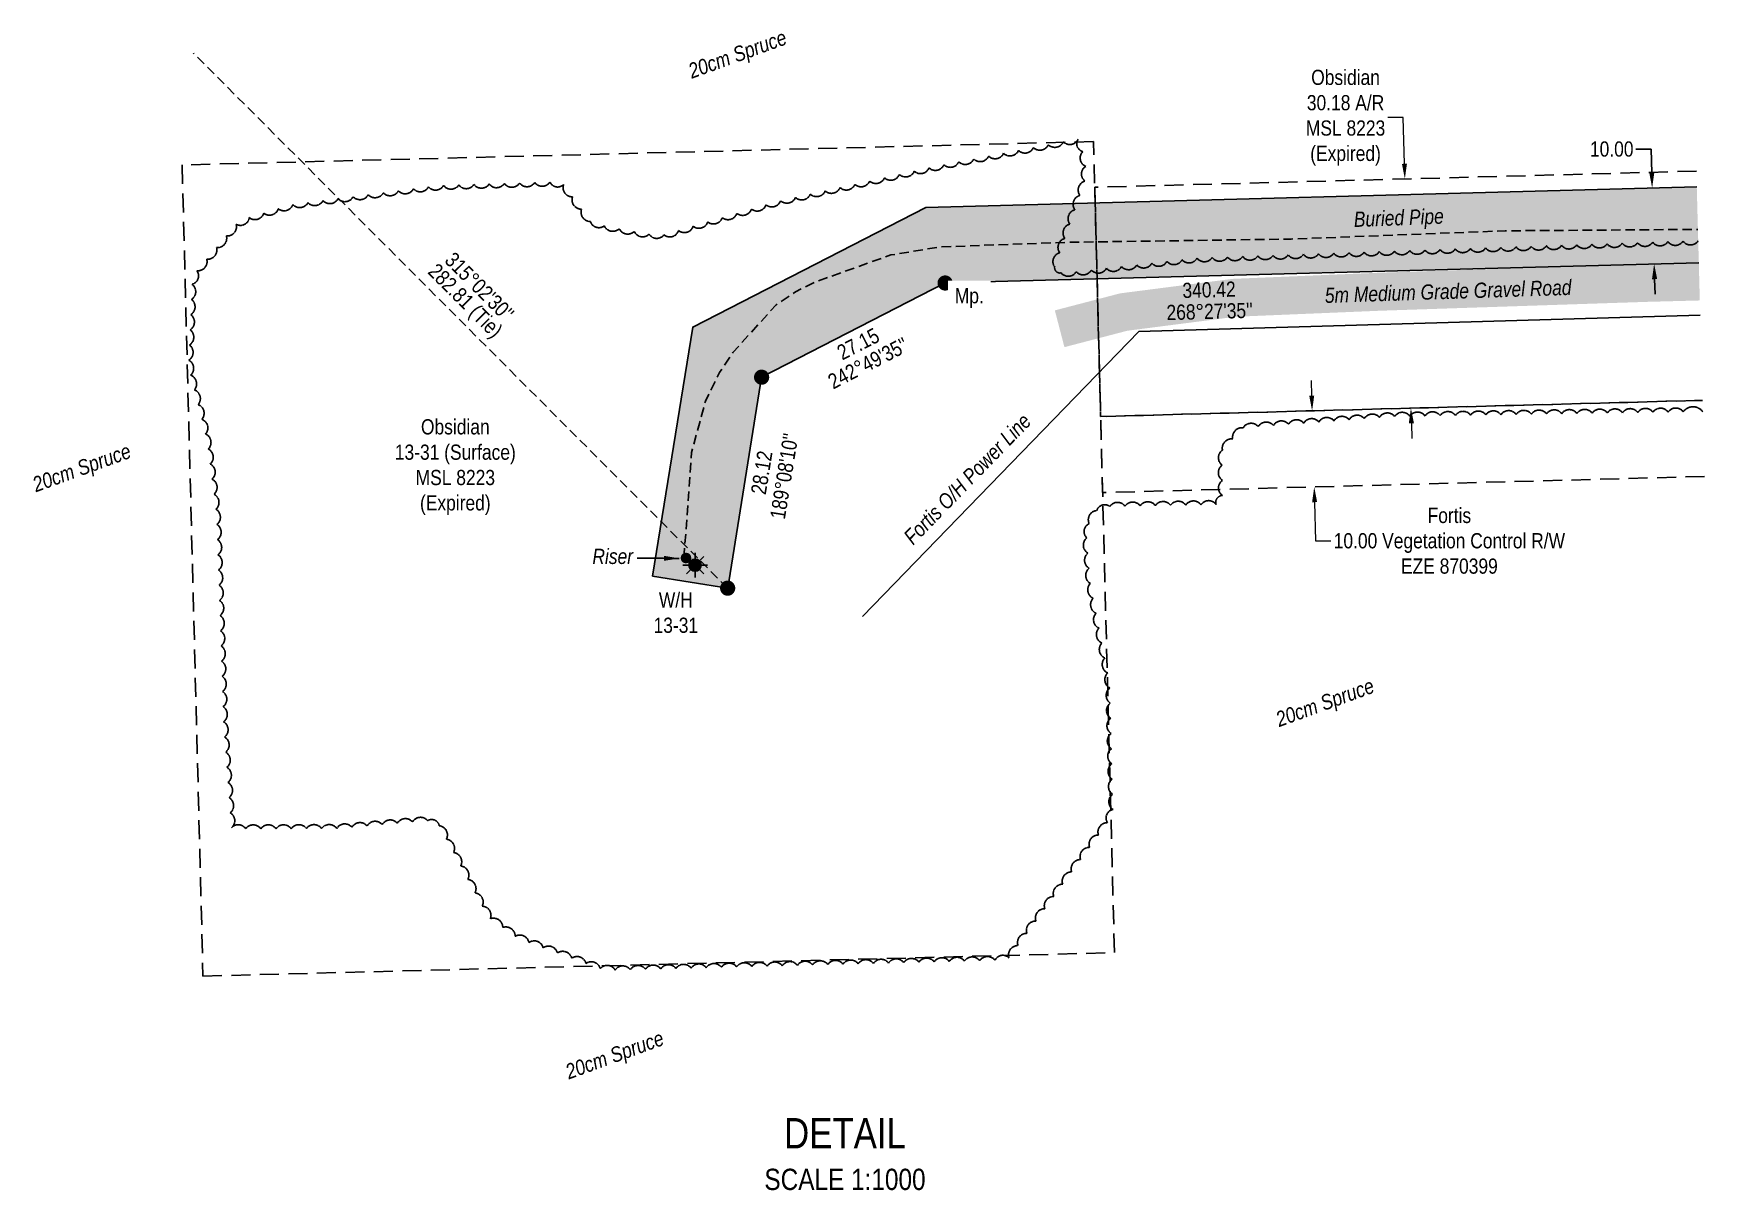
# Model space of a CAD drawing. Extents: x 619097 to 625414, y 5884636 to 5888687.
# Drawn here: x 620951 to 622059, y 5884685 to 5885446 of the extents above; entities that cross this region are included whole.
import ezdxf
from ezdxf.enums import TextEntityAlignment as Align

# ---------------------------------------------------------------- set-up
doc = ezdxf.new("R2010")
doc.units = 0
doc.header["$LTSCALE"] = 5
doc.header["$PDSIZE"] = 0.5
for name, pattern in [('0', [1, 1, 0]), ('foc-ACCESSROAD', [3.75, 2.5, -1.25]), ('foc-FLOWLINE', [3.75, 2.5, -1.25]), ('foc-TIELINE', [1.875, 1.25, -0.625]), ('UG_PIPE', [1.875, 1.25, -0.625])]:
    doc.linetypes.add(name, pattern=pattern)
doc.layers.get('Defpoints').update_dxf_attribs({"color": 9})
for name, color, linetype in [('AS-PIPE-UG', 44, 'UG_PIPE'), ('AS-PIPE-UG-T', 44, 'Continuous'), ('AS-POWER', 104, 'foc-POWER'), ('AS-ROADS', 254, 'Continuous'), ('AS-SYMBOL', 7, 'Continuous'), ('C-AR', 13, 'foc-ACCESSROAD'), ('C-WS', 13, 'foc-ACCESSROAD'), ('DETAIL-T', 7, 'Continuous'), ('F-EZE', 190, 'foc-FLOWLINE'), ('F-WS-S', 8, 'Continuous'), ('L-BD', 7, 'Continuous'), ('L-BD1', 253, 'Continuous'), ('L-MON', 1, 'Continuous'), ('L-TIE', 7, 'foc-TIELINE'), ('P-PROPOSED', 10, 'Continuous'), ('P-PROPOSED-H', 21, 'Continuous'), ('P-TXT', 4, 'Continuous'), ('T-BUSH', 110, '0'), ('T-BUSH-T', 110, 'Continuous')]:
    doc.layers.add(name, color=color, linetype=linetype)
for name, color, linetype, lineweight in [('C-AR-T', 13, 'Continuous', 9), ('C-WS-T', 13, 'Continuous', 9), ('F-EZE-T', 190, 'Continuous', 9), ('T-TEXT', 48, 'Continuous', 18)]:
    doc.layers.add(name, color=color, linetype=linetype, lineweight=lineweight)
doc.styles.add('80CG', font='ARIALN.TTF', dxfattribs={"height": 10})
doc.styles.add('80L', font='ARIALN.TTF', dxfattribs={"height": 10})
doc.styles.add('80LS', font='ARIALNI.TTF', dxfattribs={"height": 10})
doc.styles.add('foc-LtypeFont', font='ARIALN.TTF', dxfattribs={"height": 7.35})
doc.linetypes.add('foc-POWER', pattern='A,6,-1,["P",foc-LtypeFont,S=0.2,R=0,X=-0.625,Y=-0.75],-1.24,4', length=12.24)
doc.dimstyles.new('Compass 5 000', dxfattribs={"dimscale": 5, "dimtxt": 9, "dimasz": 2, "dimexe": 0.2, "dimexo": 0.0625, "dimgap": 0.5, "dimtad": 0, "dimtih": 1, "dimtoh": 1, "dimzin": 0, "dimdsep": 46, "dimtxsty": '80CG', "dimcen": 0.1, "dimse1": 1, "dimse2": 1, "dimclrd": 256, "dimclrt": 256, "dimaunit": 1, "dimadec": 4, "dimazin": 0, "dimtfac": 0.06, "dimtofl": 0, "dimtmove": 0, "dimatfit": 1, "dimfxl": 0.2, "dimtolj": 1, "dimtzin": 0, "dimlwd": -1, "dimarcsym": 0})

# ---------------------------------------------------------------- blocks, each defined once
blk = doc.blocks.new('PLIA')
at = {"color": 255, "const_width": 1}
blk.add_lwpolyline([(-0.5, 0, 1), (0.5, 0, 1)], format="xyb", close=True, dxfattribs=at)
blk = doc.blocks.new('PLIAA')
blk.add_blockref('PLIA', (0, 0))
blk = doc.blocks.new('PLIB')
at = {"color": 1}
blk.add_circle((0, 0), 0.8, dxfattribs=at)
blk = doc.blocks.new('PLIBB')
blk.add_blockref('PLIB', (0, 0))
blk = doc.blocks.new('PLICC')
for name in ['PLIAA', 'PLIBB']:
    blk.add_blockref(name, (0, 0))
blk = doc.blocks.new('PLI')
blk.add_blockref('PLICC', (0, 0))
blk = doc.blocks.new('RISER')
h = blk.add_hatch(color=255)
h.dxf.hatch_style = 1
edge = h.paths.add_edge_path()
edge.add_arc((0, 0), 0.7, 0, 360)
blk.add_hatch(color=13).paths.add_polyline_path([(0.58, -0.15), (-0.58, -0.15, 0.774597)])
at = {"color": 13}
blk.add_line((-0.58, -0.15), (0.58, -0.15), dxfattribs=at)
blk.add_circle((0, 0), 0.6, dxfattribs=at)
blk = doc.blocks.new('GAS')
h = blk.add_hatch(color=255)
h.dxf.hatch_style = 1
edge = h.paths.add_edge_path()
edge.add_arc((0, 0), 0.9, 0, 360)
for p, q in [((-0.81, 0), (-1.62, 0)), ((-0.57, 0.57), (-1.14, 1.14)), ((0, 0.81), (0, 1.62)), ((0.57, 0.57), (1.14, 1.14)), ((1.62, 0), (0.81, 0)), ((-0.57, -0.57), (-1.14, -1.14)), ((0, -0.81), (0, -1.62)), ((1.14, -1.14), (0.57, -0.57))]:
    blk.add_line(p, q)
blk.add_circle((0, 0), 0.8)
blk = doc.blocks.new('*D50')
at = {"layer": 'C-AR-T', "transparency": 16777216}
for p, q in [((621851.9, 5885390.4), (621841.9, 5885390.4)), ((621852.7, 5885360.1), (621851.9, 5885390.4)), ((621857.3, 5885189.3), (621857.6, 5885179.3))]:
    blk.add_line(p, q, dxfattribs=at)
for points in [[(621854.4, 5885360.1), (621851.1, 5885360), (621853, 5885350.1)], [(621859, 5885189.3), (621855.6, 5885189.2), (621857, 5885199.3)]]:
    blk.add_solid(points, dxfattribs=at)
at = {"layer": 'Defpoints', "color": 0, "transparency": 16777216}
for p in [(621971.3, 5885353.3), (621853, 5885350.1), (621975.4, 5885202.5)]:
    blk.add_point(p, dxfattribs=at)
at = {"layer": 'C-AR-T', "transparency": 16777216, "insert": (621814, 5885390.4), "char_height": 10, "attachment_point": 5, "style": '80CG'}
blk.add_mtext('\\A1;Obsidian\\P30.18 A/R\\PMSL 8223\\P(Expired)', dxfattribs=at)
blk = doc.blocks.new('*D51')
at = {"layer": 'Defpoints', "color": 0, "transparency": 16777216}
for p in [(621973.6, 5885202.4), (621793.4, 5885147.5), (621974.9, 5885152.4)]:
    blk.add_point(p, dxfattribs=at)
at = {"layer": 'F-EZE-T', "transparency": 16777216}
for p, q in [((621791.8, 5885207.5), (621791.5, 5885217.5)), ((621793.6, 5885137.5), (621794.3, 5885112)), ((621794.3, 5885112), (621804.3, 5885112))]:
    blk.add_line(p, q, dxfattribs=at)
for points in [[(621793.4, 5885207.6), (621790.1, 5885207.5), (621792, 5885197.5)], [(621795.3, 5885137.5), (621792, 5885137.4), (621793.4, 5885147.5)]]:
    blk.add_solid(points, dxfattribs=at)
at = {"layer": 'F-EZE-T', "transparency": 16777216, "insert": (621882.3, 5885112), "char_height": 10, "attachment_point": 5, "style": '80CG'}
blk.add_mtext('\\A1;Fortis\\P10.00 Vegetation Control R/W\\PEZE 870399', dxfattribs=at)
blk = doc.blocks.new('*D54')
at = {"layer": 'Defpoints', "color": 0, "transparency": 16777216}
for p in [(622015.7, 5885344.1), (622020.9, 5885344.3), (622022.2, 5885294.3)]:
    blk.add_point(p, dxfattribs=at)
at = {"layer": 'P-TXT', "transparency": 16777216}
for p, q in [((622015, 5885369.7), (622005, 5885369.7)), ((622015.4, 5885354.1), (622015, 5885369.7)), ((622017.3, 5885284.2), (622017.6, 5885274.2))]:
    blk.add_line(p, q, dxfattribs=at)
for points in [[(622017.1, 5885354.2), (622013.8, 5885354.1), (622015.7, 5885344.1)], [(622019, 5885284.2), (622015.6, 5885284.1), (622017, 5885294.2)]]:
    blk.add_solid(points, dxfattribs=at)
at = {"layer": 'P-TXT', "transparency": 16777216, "insert": (621989.1, 5885369.7), "char_height": 10, "attachment_point": 5, "style": '80CG'}
blk.add_mtext('\\A1;10.00', dxfattribs=at)

msp = doc.modelspace()

# ---------------------------------------------------------------- hatches: boundary and pattern name
at = {"layer": 'P-PROPOSED-H'}
h = msp.add_hatch(color=256, dxfattribs=at)
h.dxf.hatch_style = 1
h.paths.add_polyline_path([(622046.393, 5885294.961), (621550.557, 5885281.631), (621429.842, 5885219.661), (621407.522, 5885080.881), (621358.174, 5885088.818), (621384.51, 5885252.573), (621537.846, 5885331.29), (622045.052, 5885344.925)])

# ---------------------------------------------------------------- linework, layer by layer
at = {"layer": 'AS-PIPE-UG', "flags": 128}
msp.add_lwpolyline([(621378.592, 5885100.936), (621380.842, 5885127.661), (621383.797, 5885170.061), (621392.872, 5885203.811), (621402.252, 5885222.836), (621410.912, 5885235.871), (621439.332, 5885267.196), (621452.227, 5885275.796), (621464.832, 5885282.211), (621514.772, 5885300.056), (621547.227, 5885305.351), (621631.642, 5885308.416), (621778.297, 5885310.536), (621919.067, 5885315.961), (622045.804, 5885316.888)], dxfattribs=at)
at = {"layer": 'AS-POWER', "flags": 128}
msp.add_lwpolyline([(621496.317, 5885062.341), (621678.064, 5885249.803), (622047.319, 5885260.47)], dxfattribs=at)
at = {"layer": 'AS-ROADS', "const_width": 24.991, "flags": 128}
msp.add_lwpolyline([(622046.724, 5885282.632), (622012.092, 5885281.721), (621836.332, 5885275.876), (621740.717, 5885271.886), (621668.072, 5885262.516), (621625.907, 5885251.516)], dxfattribs=at)
at = {"layer": 'C-AR', "flags": 128}
msp.add_lwpolyline([(622044.775, 5885355.226), (621648.996, 5885344.603), (621652.875, 5885193.807), (622048.823, 5885204.434)], dxfattribs=at)
at = {"layer": 'C-WS'}
msp.add_lwpolyline([(621661.947, 5884841.111), (621648.222, 5885374.701), (621048.634, 5885359.279), (621062.359, 5884825.689)], close=True, dxfattribs=at)
at = {"layer": 'F-EZE', "flags": 128}
msp.add_lwpolyline([(622050.166, 5885154.369), (621654.162, 5885143.74), (621652.875, 5885193.807), (622048.823, 5885204.434)], dxfattribs=at)
at = {"layer": 'L-TIE', "flags": 128}
msp.add_lwpolyline([(621407.522, 5885080.881), (621056.109, 5885432.807)], dxfattribs=at)
at = {"layer": 'P-PROPOSED', "flags": 128}
msp.add_lwpolyline([(622046.393, 5885294.961), (621550.557, 5885281.631), (621429.842, 5885219.661), (621407.522, 5885080.881), (621358.174, 5885088.818), (621384.51, 5885252.573), (621537.846, 5885331.29), (622045.052, 5885344.925)], dxfattribs=at)
at = {"layer": 'T-BUSH', "flags": 128}
msp.add_lwpolyline([(622046.016, 5885309.365, -0.52056705), (622036.023, 5885309.131, -0.52056705), (622026.031, 5885308.835, -0.52056705), (622016.04, 5885308.49, -0.52056705), (622006.05, 5885308.144, -0.52056705), (621996.059, 5885307.799, -0.52056705), (621986.069, 5885307.454, -0.52056705), (621976.078, 5885307.109, -0.52056705), (621966.088, 5885306.764, -0.52056705), (621956.098, 5885306.419, -0.52056705), (621946.107, 5885306.074, -0.52056705), (621936.117, 5885305.729, -0.52056705), (621926.126, 5885305.383, -0.52056705), (621916.136, 5885305.038, -0.52056705), (621906.145, 5885304.693, -0.52056705), (621896.155, 5885304.348, -0.52056705), (621886.164, 5885304.003, -0.52056705), (621876.174, 5885303.658, -0.52056705), (621866.183, 5885303.313, -0.52056705), (621856.193, 5885302.964, -0.52056705), (621846.203, 5885302.611, -0.52056705), (621836.213, 5885302.257, -0.52056705), (621826.222, 5885301.904, -0.52056705), (621816.232, 5885301.55, -0.52056705), (621806.242, 5885301.197, -0.52056705), (621796.252, 5885300.844, -0.52056705), (621786.262, 5885300.49, -0.52056705), (621776.272, 5885300.137, -0.52056705), (621766.281, 5885299.784, -0.52056705), (621756.291, 5885299.43, -0.52056705), (621746.301, 5885299.077, -0.52056705), (621736.311, 5885298.724, -0.52056705), (621726.321, 5885298.37, -0.52056705), (621716.33, 5885298.017, -0.52056705), (621706.397, 5885296.901, -0.52056705), (621696.464, 5885295.778, -0.52056705), (621686.53, 5885294.656, -0.52056705), (621676.597, 5885293.533, -0.52056705), (621666.664, 5885292.411, -0.52056705), (621656.731, 5885291.288, -0.52056705), (621646.798, 5885290.166, -0.52056705), (621636.864, 5885289.044, -0.52056705), (621626.902, 5885288.288, -0.52056705), (621622.645, 5885292.089, -0.52056705), (621625.963, 5885301.519, -0.52056705), (621629.281, 5885310.949, -0.52056705), (621632.599, 5885320.378, -0.52056705), (621635.917, 5885329.808, -0.52056705), (621639.236, 5885339.238, -0.52056705), (621642.554, 5885348.667, -0.52056705), (621643.034, 5885358.305, -0.52056705), (621641.125, 5885368.117, -0.52056705), (621638.121, 5885376.313, -0.52056705), (621628.302, 5885374.438, -0.52056705), (621618.483, 5885372.564, -0.52056705), (621608.664, 5885370.689, -0.52056705), (621598.845, 5885368.815, -0.52056705), (621589.026, 5885366.94, -0.52056705), (621579.207, 5885365.066, -0.52056705), (621569.387, 5885363.191, -0.52056705), (621559.568, 5885361.317, -0.52056705), (621549.749, 5885359.442, -0.52056705), (621539.982, 5885357.316, -0.52056705), (621530.221, 5885355.159, -0.52056705), (621520.46, 5885353.001, -0.52056705), (621510.699, 5885350.844, -0.52056705), (621500.939, 5885348.686, -0.52056705), (621491.178, 5885346.529, -0.52056705), (621481.417, 5885344.372, -0.52056705), (621471.656, 5885342.214, -0.52056705), (621461.895, 5885340.057, -0.52056705), (621452.134, 5885337.899, -0.52056705), (621442.374, 5885335.742, -0.52056705), (621432.739, 5885333.094, -0.52056705), (621423.152, 5885330.263, -0.52056705), (621413.565, 5885327.432, -0.52056705), (621403.977, 5885324.602, -0.52056705), (621394.39, 5885321.771, -0.52056705), (621384.803, 5885318.941, -0.52056705), (621375.215, 5885316.11, -0.52056705), (621365.628, 5885313.28, -0.52056705), (621355.871, 5885313.723, -0.52056705), (621346.042, 5885315.545, -0.52056705), (621336.213, 5885317.368, -0.52056705), (621326.384, 5885319.19, -0.52056705), (621317.248, 5885322.112, -0.52056705), (621311.364, 5885330.193, -0.52056705), (621305.479, 5885338.274, -0.52056705), (621299.594, 5885346.355, -0.52056705), (621290.589, 5885348.049, -0.52056705), (621280.598, 5885347.727, -0.52056705), (621270.606, 5885347.404, -0.52056705), (621260.615, 5885347.081, -0.52056705), (621250.624, 5885346.759, -0.52056705), (621240.633, 5885346.436, -0.52056705), (621230.642, 5885346.113, -0.52056705), (621220.65, 5885345.79, -0.52056705), (621210.707, 5885344.877, -0.52056705), (621200.795, 5885343.582, -0.52056705), (621190.883, 5885342.286, -0.52056705), (621180.971, 5885340.991, -0.52056705), (621171.059, 5885339.696, -0.52056705), (621161.146, 5885338.401, -0.52056705), (621151.234, 5885337.105, -0.52056705), (621141.322, 5885335.81, -0.52056705), (621131.41, 5885334.515, -0.52056705), (621121.498, 5885333.22, -0.52056705), (621111.903, 5885330.46, -0.52056705), (621102.345, 5885327.534, -0.52056705), (621092.786, 5885324.607, -0.52056705), (621084.203, 5885320.202, -0.52056705), (621077.748, 5885312.569, -0.52056705), (621071.294, 5885304.935, -0.52056705), (621064.84, 5885297.302, -0.52056705), (621058.386, 5885289.668, -0.52056705), (621055.183, 5885280.764, -0.52056705), (621054.755, 5885270.777, -0.52056705), (621054.327, 5885260.79, -0.52056705), (621053.899, 5885250.803, -0.52056705), (621053.471, 5885240.815, -0.52056705), (621053.043, 5885230.828, -0.52056705), (621054.214, 5885221.007, -0.52056705), (621056.683, 5885211.32, -0.52056705), (621059.151, 5885201.633, -0.52056705), (621061.62, 5885191.946, -0.52056705), (621064.088, 5885182.259, -0.52056705), (621065.867, 5885172.442, -0.52056705), (621067.116, 5885162.524, -0.52056705), (621068.366, 5885152.606, -0.52056705), (621069.615, 5885142.688, -0.52056705), (621070.865, 5885132.77, -0.52056705), (621071.534, 5885122.805, -0.52056705), (621071.872, 5885112.815, -0.52056705), (621072.21, 5885102.824, -0.52056705), (621072.549, 5885092.833, -0.52056705), (621072.887, 5885082.842, -0.52056705), (621073.225, 5885072.852, -0.52056705), (621073.563, 5885062.861, -0.52056705), (621073.901, 5885052.87, -0.52056705), (621074.239, 5885042.88, -0.52056705), (621074.577, 5885032.889, -0.52056705), (621074.916, 5885022.898, -0.52056705), (621075.254, 5885012.908, -0.52056705), (621075.592, 5885002.917, -0.52056705), (621075.93, 5884992.926, -0.52056705), (621076.583, 5884982.952, -0.52056705), (621077.32, 5884972.983, -0.52056705), (621078.057, 5884963.014, -0.52056705), (621078.794, 5884953.045, -0.52056705), (621079.531, 5884943.075, -0.52056705), (621080.268, 5884933.106, -0.52056705), (621081.005, 5884923.137, -0.52056705), (621090.405, 5884922.534, -0.52056705), (621100.402, 5884922.574, -0.52056705), (621110.398, 5884922.614, -0.52056705), (621120.395, 5884922.655, -0.52056705), (621130.391, 5884922.695, -0.52056705), (621140.387, 5884922.735, -0.52056705), (621150.384, 5884922.776, -0.52056705), (621160.344, 5884923.608, -0.52056705), (621170.302, 5884924.479, -0.52056705), (621180.261, 5884925.35, -0.52056705), (621190.219, 5884926.221, -0.52056705), (621200.177, 5884927.092, -0.52056705), (621210.136, 5884927.963, -0.52056705), (621217.785, 5884924.575, -0.52056705), (621222.489, 5884915.754, -0.52056705), (621227.194, 5884906.934, -0.52056705), (621231.898, 5884898.114, -0.52056705), (621236.602, 5884889.293, -0.52056705), (621241.306, 5884880.473, -0.52056705), (621246.01, 5884871.652, -0.52056705), (621251.403, 5884863.439, -0.52056705), (621259.557, 5884857.656, -0.52056705), (621267.711, 5884851.873, -0.52056705), (621276.744, 5884847.763, -0.52056705), (621286.133, 5884844.33, -0.52056705), (621295.521, 5884840.897, -0.52056705), (621304.91, 5884837.464, -0.52056705), (621314.298, 5884834.031, -0.52056705), (621323.686, 5884830.598, -0.52056705), (621333.484, 5884829.663, -0.52056705), (621343.477, 5884829.92, -0.52056705), (621353.47, 5884830.177, -0.52056705), (621363.463, 5884830.434, -0.52056705), (621373.457, 5884830.691, -0.52056705), (621383.45, 5884830.948, -0.52056705), (621393.443, 5884831.205, -0.52056705), (621403.436, 5884831.462, -0.52056705), (621413.429, 5884831.719, -0.52056705), (621423.422, 5884831.976, -0.52056705), (621433.415, 5884832.233, -0.52056705), (621443.408, 5884832.49, -0.52056705), (621453.402, 5884832.747, -0.52056705), (621463.395, 5884833.004, -0.52056705), (621473.388, 5884833.261, -0.52056705), (621483.381, 5884833.518, -0.52056705), (621493.374, 5884833.775, -0.52056705), (621503.367, 5884834.032, -0.52056705), (621513.36, 5884834.289, -0.52056705), (621523.353, 5884834.546, -0.52056705), (621533.347, 5884834.803, -0.52056705), (621543.34, 5884835.06, -0.52056705), (621553.333, 5884835.317, -0.52056705), (621563.326, 5884835.574, -0.52056705), (621573.319, 5884835.832, -0.52056705), (621583.312, 5884836.089, -0.52056705), (621592.619, 5884837.651, -0.52056705), (621598.502, 5884845.733, -0.52056705), (621604.385, 5884853.815, -0.52056705), (621610.268, 5884861.897, -0.52056705), (621616.151, 5884869.979, -0.52056705), (621622.034, 5884878.062, -0.52056705), (621627.917, 5884886.144, -0.52056705), (621633.8, 5884894.226, -0.52056705), (621639.683, 5884902.308, -0.52056705), (621645.566, 5884910.39, -0.52056705), (621651.449, 5884918.472, -0.52056705), (621657.332, 5884926.554, -0.52056705), (621661.02, 5884935.319, -0.52056705), (621660.766, 5884945.313, -0.52056705), (621660.513, 5884955.306, -0.52056705), (621660.26, 5884965.299, -0.52056705), (621660.006, 5884975.292, -0.52056705), (621659.753, 5884985.286, -0.52056705), (621659.5, 5884995.279, -0.52056705), (621659.246, 5885005.272, -0.52056705), (621658.993, 5885015.265, -0.52056705), (621657.54, 5885025.127, -0.52056705), (621655.629, 5885034.939, -0.52056705), (621653.718, 5885044.752, -0.52056705), (621651.807, 5885054.564, -0.52056705), (621649.896, 5885064.376, -0.52056705), (621647.985, 5885074.188, -0.52056705), (621646.105, 5885084.004, -0.52056705), (621645.309, 5885093.969, -0.52056705), (621644.512, 5885103.933, -0.52056705), (621643.715, 5885113.898, -0.52056705), (621645.327, 5885123.311, -0.52056705), (621650.381, 5885131.936, -0.52056705), (621658.902, 5885134.639, -0.52056705), (621668.896, 5885134.825, -0.52056705), (621678.891, 5885135.011, -0.52056705), (621688.886, 5885135.196, -0.52056705), (621698.88, 5885135.382, -0.52056705), (621708.875, 5885135.568, -0.52056705), (621718.87, 5885135.754, -0.52056705), (621728.865, 5885135.939, -0.52056705), (621733.035, 5885141.8, -0.52056705), (621732.96, 5885151.797, -0.52056705), (621732.886, 5885161.793, -0.52056705), (621733.016, 5885171.71, -0.52056705), (621739.821, 5885179.032, -0.52056705), (621746.626, 5885186.355, -0.52056705), (621756.56, 5885187.177, -0.52056705), (621766.528, 5885187.929, -0.52056705), (621776.496, 5885188.681, -0.52056705), (621786.464, 5885189.432, -0.52056705), (621796.432, 5885190.184, -0.52056705), (621806.4, 5885190.935, -0.52056705), (621816.369, 5885191.687, -0.52056705), (621826.337, 5885192.439, -0.52056705), (621836.305, 5885193.19, -0.52056705), (621846.276, 5885193.884, -0.52056705), (621856.271, 5885194.045, -0.52056705), (621866.266, 5885194.205, -0.52056705), (621876.261, 5885194.366, -0.52056705), (621886.256, 5885194.526, -0.52056705), (621896.251, 5885194.687, -0.52056705), (621906.246, 5885194.847, -0.52056705), (621916.242, 5885195.008, -0.52056705), (621926.237, 5885195.168, -0.52056705), (621936.232, 5885195.329, -0.52056705), (621946.227, 5885195.489, -0.52056705), (621956.222, 5885195.65, -0.52056705), (621966.217, 5885195.81, -0.52056705), (621976.212, 5885195.971, -0.52056705), (621986.208, 5885196.131, -0.52056705), (621996.203, 5885196.292, -0.52056705), (622006.198, 5885196.452, -0.52056705), (622016.193, 5885196.613, -0.52056705), (622026.189, 5885196.722, -0.52056705), (622036.185, 5885196.831, -0.52056705), (622048.975, 5885196.971, -0.52056705)], format="xyb", dxfattribs=at)

# ---------------------------------------------------------------- block references
at = {"layer": 'AS-SYMBOL', "xscale": 4.998213700000009, "yscale": 4.998213700000009, "zscale": 4.998213700000009}
msp.add_blockref('RISER', (621380.077, 5885100.706), dxfattribs=at)
at = {"layer": 'F-WS-S', "xscale": 4.998213700000009, "yscale": 4.998213700000009, "zscale": 4.998213700000009}
msp.add_blockref('GAS', (621386.07, 5885096.006), dxfattribs=at)
at = {"layer": 'L-MON', "xscale": 4.998213700000004, "yscale": 4.998213700000004, "zscale": 4.998213700000004}
for p in [(621550.557, 5885281.631), (621429.842, 5885219.661), (621407.522, 5885080.881)]:
    msp.add_blockref('PLI', p, dxfattribs=at)

# ---------------------------------------------------------------- texts
at = {"layer": 'AS-PIPE-UG-T', "insert": (621849.066, 5885323.073), "char_height": 10, "width": 59.03588, "attachment_point": 5, "rotation": 2.206975, "style": '80CG'}
msp.add_mtext('\\A1;{\\fArial Narrow|b0|i1|c0|p34;Buried Pipe}', dxfattribs=at)
at = {"layer": 'AS-POWER', "insert": (621565.201, 5885152.675), "char_height": 10, "width": 112.50109, "attachment_point": 5, "rotation": 45.886857, "style": '80CG'}
msp.add_mtext('\\A1;{\\fArial Narrow|b0|i1|c0|p34;Fortis O/H Power Line}', dxfattribs=at)
at = {"layer": 'C-WS-T', "char_height": 10, "attachment_point": 5, "style": '80CG'}
for s, insert, width in [('\\A1;Obsidian\\P13-31 (Surface)\\PMSL 8223\\P(Expired)', (621228.347, 5885160.501), 90.45471), ('\\A1;W/H\\P13-31', (621373.402, 5885064.742), 27.27599)]:
    msp.add_mtext(s, dxfattribs=dict(at, insert=insert, width=width))
at = {"layer": 'DETAIL-T', "color": 3, "insert": (621484.7, 5884708.525), "char_height": 19.99285, "width": 229.55635, "attachment_point": 5, "style": '80CG'}
msp.add_mtext('DETAIL\\P{\\H0.7x;SCALE 1:1000}', dxfattribs=at)
at = {"layer": 'L-BD', "style": '80L'}
for s, p in [("315°02'30''", (621244.262, 5885279.249)), ('282.81 (Tie)', (621234.182, 5885269.183))]:
    msp.add_text(s, height=9.99643, rotation=314.9582, dxfattribs=at).set_placement(p, align=Align.MIDDLE)
at = {"layer": 'L-BD1', "style": '80L'}
for s, height, rotation, p in [('340.42', 9.9964, 1.5399, (621724.198, 5885277.196)), ("268°27'35''", 9.99643, 1.5399, (621724.581, 5885262.956)), ("242°49'35''", 9.99643, 27.1741, (621499.87, 5885228.924)), ('27.15', 9.9964, 27.1741, (621493.365, 5885241.596)), ("189°08'10''", 9.99643, 80.8634, (621444.679, 5885154.532)), ('28.12', 9.9964, 80.8634, (621429.875, 5885156.913))]:
    msp.add_text(s, height=height, rotation=rotation, dxfattribs=at).set_placement(p, align=Align.MIDDLE)
at = {"layer": 'T-BUSH-T', "char_height": 9.99643, "width": 68.43263, "attachment_point": 2, "rotation": 20, "style": '80LS'}
for insert in [(621412.23, 5885436.903), (620980.829, 5885164.864), (621798.708, 5885010.407), (621331.407, 5884778.597)]:
    msp.add_mtext('20cm Spruce', dxfattribs=dict(at, insert=insert))
at = {"layer": 'T-TEXT', "style": '80LS'}
msp.add_text('5m Medium Grade Gravel Road', height=9.99643, rotation=1.904702, dxfattribs=at).set_placement((621881.476, 5885276.147), align=Align.MIDDLE_CENTER)
at = {"layer": 'T-TEXT', "insert": (621331.9, 5885101.72), "char_height": 10, "width": 27.27599, "attachment_point": 5, "style": '80CG'}
msp.add_mtext('\\A1;{\\fArial Narrow|b0|i1|c0|p34;Riser}', dxfattribs=at)

# ---------------------------------------------------------------- dimensions: what is measured, and where the dimension line sits
at = {"layer": 'C-AR-T'}
dim = msp.add_linear_dim(base=(621852.996, 5885350.078), p1=(621975.37, 5885202.463), p2=(621971.323, 5885353.254), angle=91.537472, text='Obsidian\\P30.18 A/R\\PMSL 8223\\P(Expired)', dimstyle='Compass 5 000', dxfattribs=at)
dim.commit()
dim.dimension.update_dxf_attribs({"geometry": '*D50', "text_midpoint": (621814.001, 5885390.388), "dimtype": 161})
at = {"layer": 'F-EZE-T'}
dim = msp.add_linear_dim(base=(621793.37, 5885147.477), p1=(621973.602, 5885202.415), p2=(621974.946, 5885152.35), angle=271.537484, text='Fortis\\P10.00 Vegetation Control R/W\\PEZE 870399', dimstyle='Compass 5 000', dxfattribs=at)
dim.commit()
dim.dimension.update_dxf_attribs({"geometry": '*D51', "text_midpoint": (621882.255, 5885112.005), "dimtype": 161})
at = {"layer": 'P-TXT'}
dim = msp.add_linear_dim(base=(622015.686, 5885344.135), p1=(622022.212, 5885294.311), p2=(622020.869, 5885344.275), angle=91.539924, text='10.00', dimstyle='Compass 5 000', dxfattribs=at)
dim.commit()
dim.dimension.update_dxf_attribs({"geometry": '*D54', "text_midpoint": (621989.06, 5885369.714), "dimtype": 161})

# ---------------------------------------------------------------- leaders
at = {"layer": 'T-TEXT', "path_type": 1}
msp.add_leader([(621375.665, 5885100.48), (621348.065, 5885100.553)], dimstyle='Compass 5 000', override={"dimgap": 0.5, "dimtad": 0}, dxfattribs=at)

# ---------------------------------------------------------------- next in the draw order: texts
at = {"layer": 'L-MON', "insert": (621566.491, 5885271.754), "char_height": 9.9964, "width": 18.21082, "attachment_point": 5, "style": '80L', "bg_fill": 2}
msp.add_mtext('\\A1;Mp.', dxfattribs=at)

doc.saveas('drawing.dxf')
